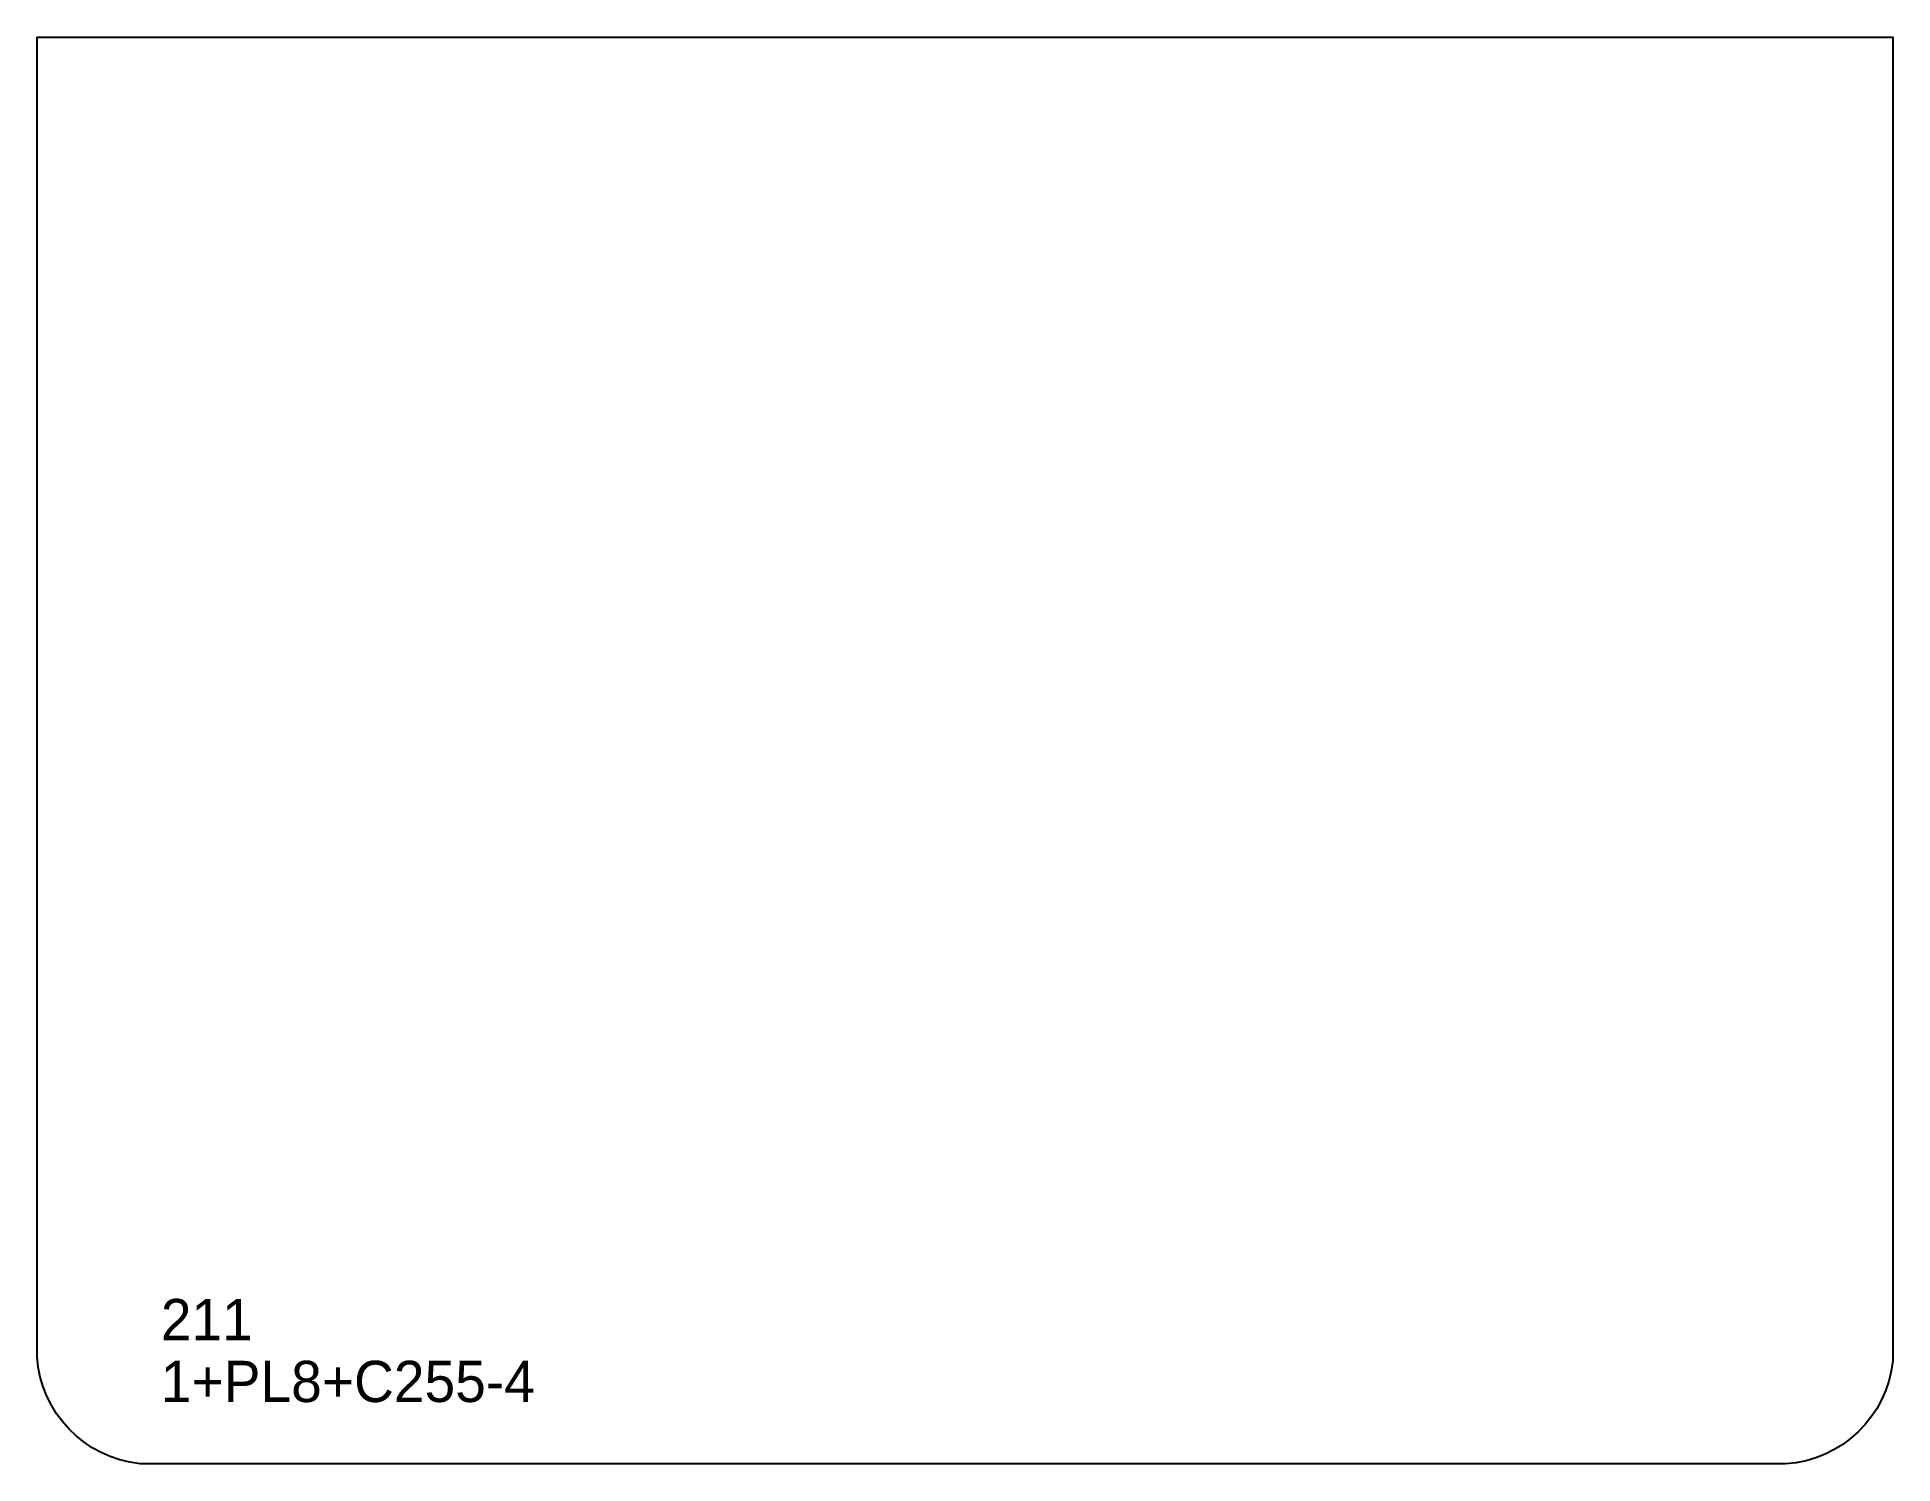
# Model space of a CAD drawing. Extents: x 0 to 450, y 0 to 346.
import ezdxf

# ---------------------------------------------------------------- set-up
doc = ezdxf.new("R2010")
doc.units = 0
for name, color, linetype in [('CUT', 7, 'CONTINUOUS'), ('SCRIBE', 3, 'CONTINUOUS'), ('TEXT', 7, 'CONTINUOUS')]:
    doc.layers.add(name, color=color, linetype=linetype)

msp = doc.modelspace()

# ---------------------------------------------------------------- linework, layer by layer
at = {"layer": 'CUT', "color": 7, "linetype": 'CONTINUOUS'}
msp.add_lwpolyline([(0, 26), (0, 346), (450, 346), (450, 28), (450, 25, -0.364938), (424, 0), (28, 0), (25, 0, -0.364938)], format="xyb", close=True, dxfattribs=at)

# ---------------------------------------------------------------- texts
at = {"layer": 'SCRIBE', "color": 3}
msp.add_text('211', height=10, dxfattribs=at).set_placement((30, 30))
at = {"layer": 'TEXT', "color": 7}
msp.add_text('1+PL8+C255-4', height=10, dxfattribs=at).set_placement((30, 15))

doc.saveas('drawing.dxf')
